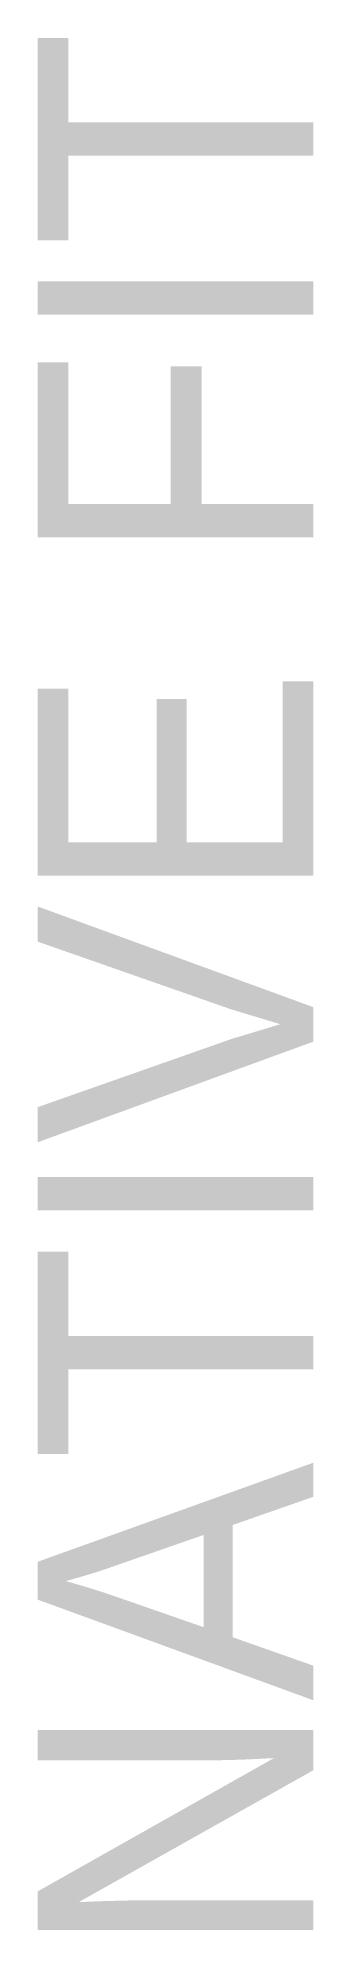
# Model space of a CAD drawing. Extents: x 55 to 60, y 20.5 to 54.9.
import ezdxf
from ezdxf.enums import TextEntityAlignment as Align

# ---------------------------------------------------------------- set-up
doc = ezdxf.new("R2010")
doc.units = 0

msp = doc.modelspace()

# ---------------------------------------------------------------- texts
msp.add_text('NATIVE FIT', height=5, rotation=90).set_placement((60, 20), (60, 55), align=Align.FIT)

doc.saveas('drawing.dxf')
